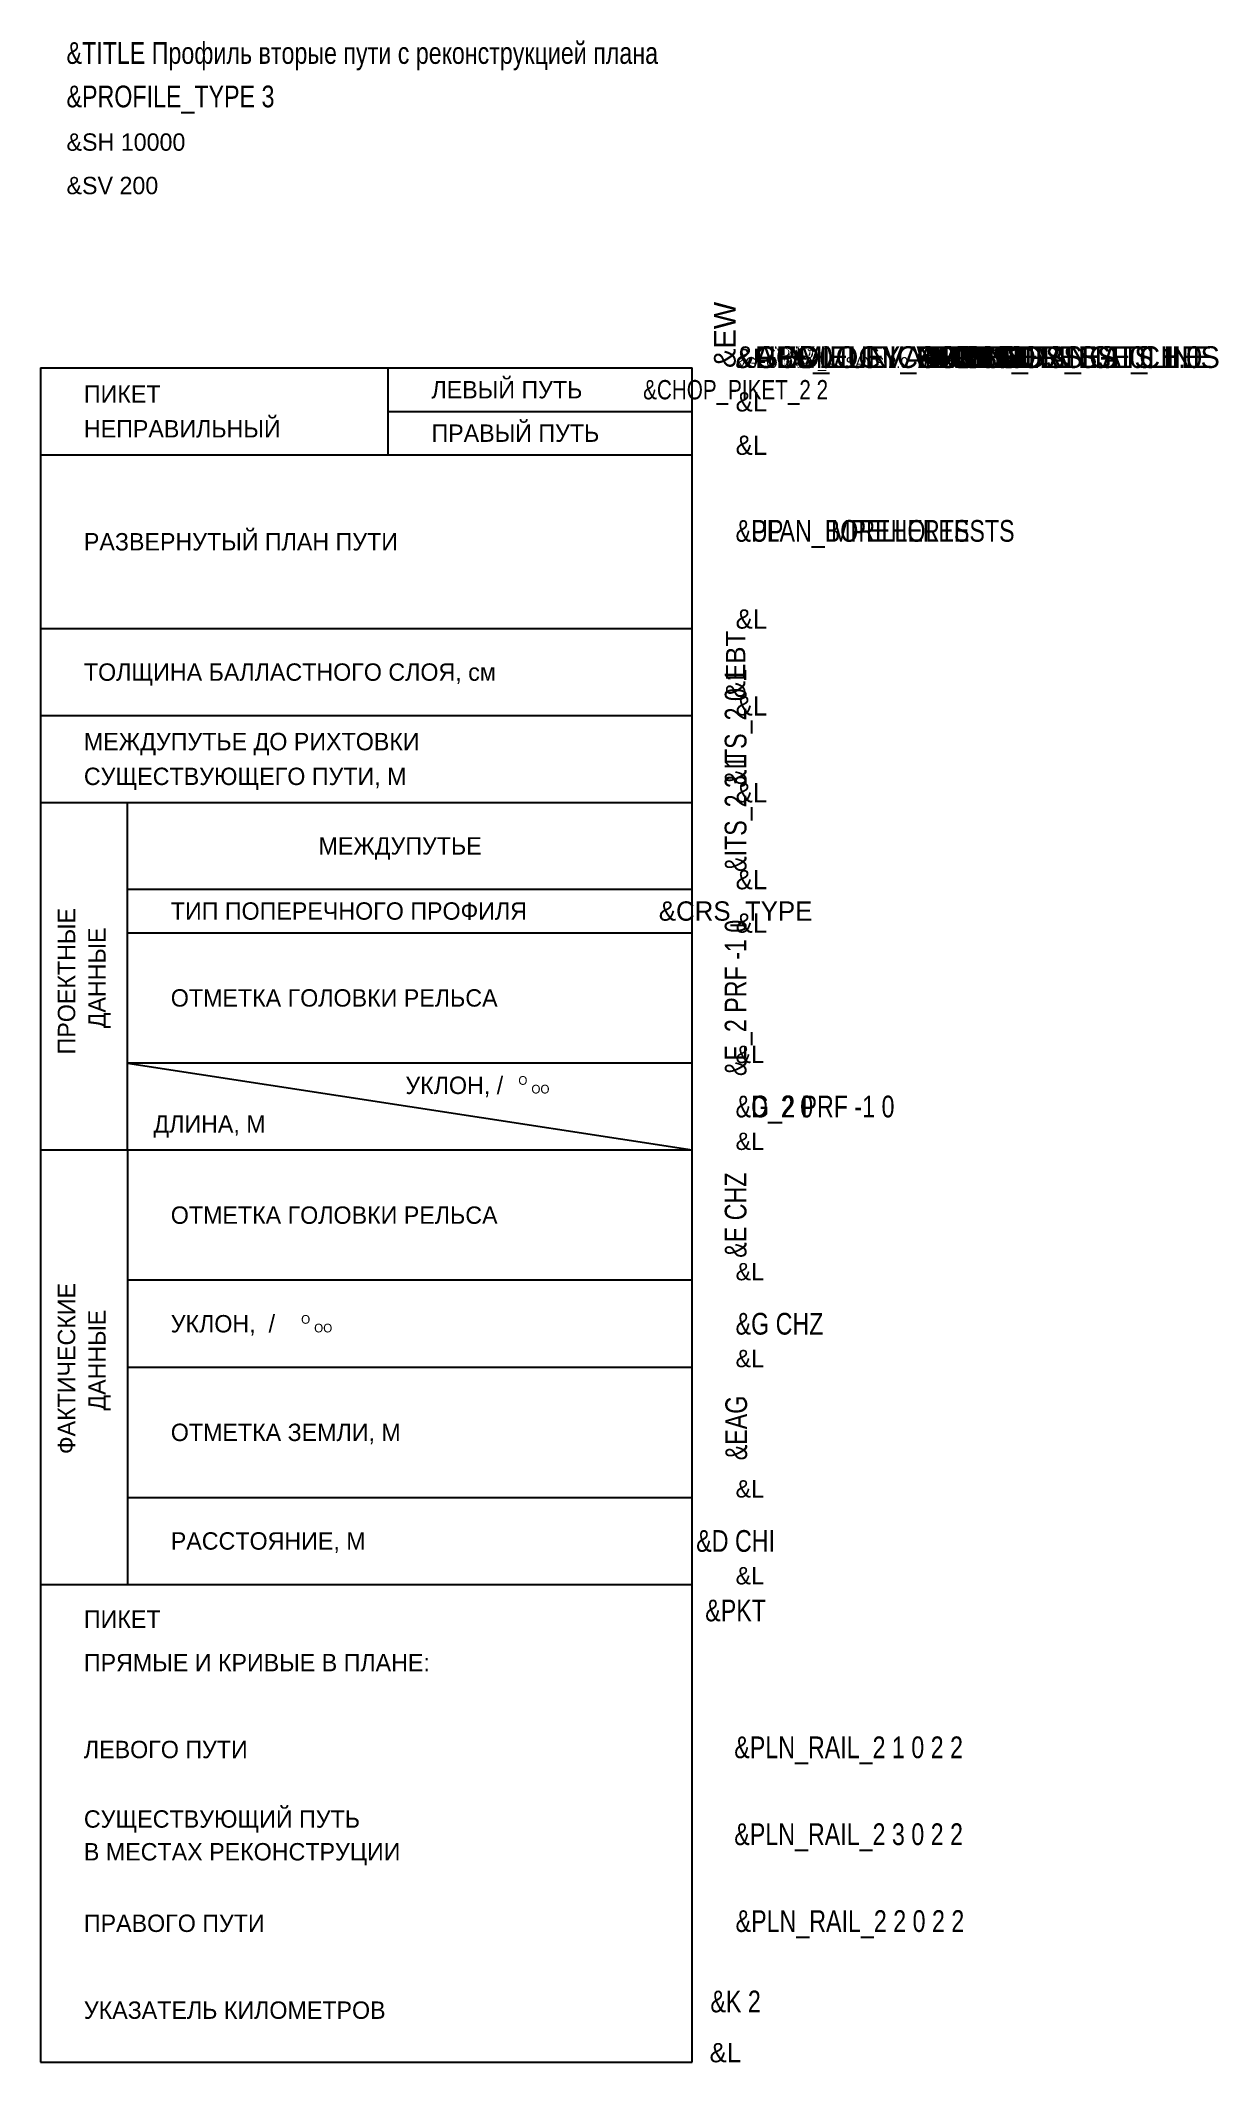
# Model space of a CAD drawing. Extents: x 5 to 141, y 5 to 238.
import ezdxf
from ezdxf.enums import TextEntityAlignment as Align

# ---------------------------------------------------------------- set-up
doc = ezdxf.new("R2010")
doc.units = 0
for name, color, linetype in [('Геология_вода', 7, 'Continuous'), ('Геология_выработки', 7, 'Continuous'), ('Геология_испытания_крыльчаткой', 7, 'Continuous'), ('Геология_контуры', 7, 'Continuous'), ('Геология_мерзлота', 7, 'Continuous'), ('Геология_опробование', 7, 'Continuous'), ('Геология_подписи', 7, 'Continuous'), ('Геология_список_ИГЭ', 7, 'Continuous'), ('Геология_штриховки', 8, 'Continuous'), ('ИНТЕРПОЛИРОВАННАЯ_ЗЕМЛЯ', 2, 'Continuous'), ('Километры', 7, 'Continuous'), ('Коммуникации', 7, 'Continuous'), ('Красные отметки', 1, 'Continuous'), ('Красный профиль', 1, 'Continuous'), ('Линейка абсолютных высот', 7, 'Continuous'), ('Междупутья', 7, 'Continuous'), ('Пикеты', 7, 'Continuous'), ('Прямые и кривые в плане', 7, 'Continuous'), ('Рабочие отметки', 7, 'Continuous'), ('Развернутый план', 7, 'Continuous'), ('Резаные пикеты', 7, 'Continuous'), ('СГР', 3, 'Continuous'), ('Ссылочные профили', 144, 'Continuous'), ('Таблица', 7, 'Continuous'), ('Таблица отметок', 7, 'Continuous'), ('УВВ', 7, 'Continuous'), ('Черные отметки', 3, 'Continuous'), ('Черный профиль', 3, 'Continuous')]:
    doc.layers.add(name, color=color, linetype=linetype)

msp = doc.modelspace()

# ---------------------------------------------------------------- linework, layer by layer
for p, q in [((5, 200), (80, 200)), ((5, 200), (5, 5)), ((45, 190), (45, 200)), ((80, 5), (80, 200)), ((45, 195), (80, 195)), ((5, 190), (80, 190)), ((5, 170), (80, 170)), ((5, 160), (80, 160)), ((5, 150), (80, 150)), ((15, 110), (15, 150)), ((15, 140), (80, 140)), ((15, 135), (80, 135)), ((80, 120), (15, 120)), ((15, 120), (80, 110)), ((5, 110), (80, 110)), ((15, 110), (15, 60)), ((80, 95), (15, 95)), ((15, 85), (80, 85)), ((15, 70), (80, 70)), ((5, 60), (80, 60)), ((5, 5), (80, 5))]:
    msp.add_line(p, q)

# ---------------------------------------------------------------- texts
at = {"width": 0.8}
for s, p in [('&TITLE Профиль вторые пути с реконструкцией плана', (8, 235)), ('&PROFILE_TYPE 3', (8, 230))]:
    msp.add_text(s, height=2.5, dxfattribs=at).set_placement(p)
for s, height, p in [('&SH 10000', 2, (8, 225)), ('&SV 200', 2, (8, 220)), ('ПИКЕТ', 2, (10, 196)), ('ЛЕВЫЙ ПУТЬ', 2, (50, 196.5)), ('НЕПРАВИЛЬНЫЙ', 2, (10, 192)), ('ПРАВЫЙ ПУТЬ', 2, (50, 191.5)), ('РАЗВЕРНУТЫЙ ПЛАН ПУТИ', 2, (10, 179)), ('ТОЛЩИНА БАЛЛАСТНОГО СЛОЯ, см', 2, (10, 164)), ('МЕЖДУПУТЬЕ ДО РИХТОВКИ', 2, (10, 156)), ('СУЩЕСТВУЮЩЕГО ПУТИ, М', 2, (10, 152)), ('МЕЖДУПУТЬЕ', 2, (37, 144)), ('ТИП ПОПЕРЕЧНОГО ПРОФИЛЯ', 2, (20, 136.5)), ('ОТМЕТКА ГОЛОВКИ РЕЛЬСА', 2, (20, 126.5)), ('УКЛОН, /', 2, (47, 116.44)), ('О', 1, (60, 117.5)), ('ОО', 1, (61.5, 116.5)), ('ДЛИНА, М', 2, (18, 112)), ('ОТМЕТКА ГОЛОВКИ РЕЛЬСА', 2, (20, 101.5)), ('УКЛОН,  /', 2, (20, 89)), ('О', 1, (35, 90)), ('ОО', 1, (36.5, 89)), ('ОТМЕТКА ЗЕМЛИ, М', 2, (20, 76.5)), ('РАССТОЯНИЕ, М', 2, (20, 64)), ('ПИКЕТ', 2, (10, 55)), ('ПРЯМЫЕ И КРИВЫЕ В ПЛАНЕ:', 2, (10, 50)), ('ЛЕВОГО ПУТИ', 2, (10, 40)), ('СУЩЕСТВУЮЩИЙ ПУТЬ', 2, (10, 32)), ('В МЕСТАХ РЕКОНСТРУЦИИ', 2, (10, 28.23)), ('ПРАВОГО ПУТИ', 2, (10, 20)), ('УКАЗАТЕЛЬ КИЛОМЕТРОВ', 2, (10, 10))]:
    msp.add_text(s, height=height).set_placement(p)
msp.add_text('&EBT', height=2.223, rotation=90).set_placement((85, 162), align=Align.MIDDLE_LEFT)
for s, p in [('ПРОЕКТНЫЕ', (9, 121)), ('ДАННЫЕ', (12.5, 124)), ('ФАКТИЧЕСКИЕ', (9, 75)), ('ДАННЫЕ', (12.5, 80))]:
    msp.add_text(s, height=2, rotation=90).set_placement(p)
msp.add_text('&CRS_TYPE', height=2.223).set_placement((85, 137.5), align=Align.MIDDLE_CENTER)
at = {"layer": 'Геология_вода'}
msp.add_text('&GEOLOGY_WATER', height=2.5, dxfattribs=at).set_placement((85, 200))
at = {"layer": 'Геология_выработки'}
msp.add_text('&GEOLOGY_BOREHOLES 1.0', height=2.5, dxfattribs=at).set_placement((85, 200))
at = {"layer": 'Геология_испытания_крыльчаткой'}
msp.add_text('&GEOLOGY_IMPELLERTESTS 1.0', height=2.5, dxfattribs=at).set_placement((85, 200))
at = {"layer": 'Геология_контуры'}
msp.add_text('&GEOLOGY_CONTOURS', height=2.5, dxfattribs=at).set_placement((85, 200))
at = {"layer": 'Геология_мерзлота'}
msp.add_text('&GEOLOGY_FROST', height=2.5, dxfattribs=at).set_placement((85, 200))
at = {"layer": 'Геология_опробование'}
msp.add_text('&GEOLOGY_ASSAYS 2.0', height=1.25, dxfattribs=at).set_placement((85, 200))
at = {"layer": 'Геология_подписи'}
msp.add_text('&GEOLOGY_NOTES', height=2.5, dxfattribs=at).set_placement((85, 200))
at = {"layer": 'Геология_список_ИГЭ'}
msp.add_text('&GEOLOGY_LEGEND', height=2.5, dxfattribs=at).set_placement((85, 200))
at = {"layer": 'Геология_штриховки'}
msp.add_text('&GEOLOGY_GROUNDS_HATCHES', height=2.5, dxfattribs=at).set_placement((85, 200))
at = {"layer": 'ИНТЕРПОЛИРОВАННАЯ_ЗЕМЛЯ', "width": 0.8}
msp.add_text('&EAG', height=2.5, rotation=90, dxfattribs=at).set_placement((85.07, 78), align=Align.MIDDLE_CENTER)
msp.add_text('&D CHI', height=2.5, dxfattribs=at).set_placement((85, 65), align=Align.MIDDLE_CENTER)
at = {"layer": 'Километры', "width": 0.8}
msp.add_text('&K 2', height=2.5, dxfattribs=at).set_placement((85, 10), align=Align.BOTTOM_CENTER)
at = {"layer": 'Коммуникации'}
msp.add_text('&COMMUNICATIONS', height=2.5, dxfattribs=at).set_placement((85, 200))
at = {"layer": 'Красные отметки', "width": 0.8}
msp.add_text('&E_2 PRF -1 0', height=2.5, rotation=90, dxfattribs=at).set_placement((85, 127.5), align=Align.MIDDLE_CENTER)
msp.add_text('&G_2 PRF -1 0', height=2.5, dxfattribs=at).set_placement((85, 115), align=Align.MIDDLE_LEFT)
at = {"layer": 'Красный профиль'}
for s in ['&RPC', '&RPP']:
    msp.add_text(s, height=2.5, dxfattribs=at).set_placement((85, 200))
at = {"layer": 'Красный профиль', "width": 0.8}
msp.add_text('&D_2 0', height=2.5, dxfattribs=at).set_placement((85, 115), align=Align.MIDDLE_LEFT)
at = {"layer": 'Линейка абсолютных высот'}
msp.add_text('&ABS_ELEVATIONS_RANGE_LINE', height=2.5, dxfattribs=at).set_placement((85, 200))
at = {"layer": 'Междупутья', "width": 0.8}
for s, p in [('&ITS_2 0 1', (85, 152)), ('&ITS_2 3 1', (85, 142))]:
    msp.add_text(s, height=2.5, rotation=90, dxfattribs=at).set_placement(p, align=Align.MIDDLE_LEFT)
at = {"layer": 'Пикеты', "width": 0.8}
msp.add_text('&PKT', height=2.5, dxfattribs=at).set_placement((85, 55), align=Align.BOTTOM_CENTER)
at = {"layer": 'Прямые и кривые в плане', "width": 0.8}
for s, p in [('&PLN_RAIL_2 1 0 2 2', (84.85, 40)), ('&PLN_RAIL_2 3 0 2 2', (84.85, 30)), ('&PLN_RAIL_2 2 0 2 2', (85, 20))]:
    msp.add_text(s, height=2.5, dxfattribs=at).set_placement(p)
at = {"layer": 'Рабочие отметки'}
msp.add_text('&EW', height=2.5, rotation=90, dxfattribs=at).set_placement((85, 200))
at = {"layer": 'Развернутый план', "width": 0.8}
for s in ['&PLAN_IMPELLERTESTS', '&PLAN_BOREHOLES', '&UP']:
    msp.add_text(s, height=2.5, dxfattribs=at).set_placement((85, 180))
at = {"layer": 'Резаные пикеты', "width": 0.8}
msp.add_text('&CHOP_PIKET_2 2', height=2.223, dxfattribs=at).set_placement((85, 197.5), align=Align.MIDDLE_CENTER)
at = {"layer": 'СГР', "width": 0.8}
msp.add_text('&G CHZ', height=2.5, dxfattribs=at).set_placement((85, 90), align=Align.MIDDLE_LEFT)
at = {"layer": 'Ссылочные профили', "width": 0.8}
for s in ['&REFP 0', '&REFP 1']:
    msp.add_text(s, height=2.5, dxfattribs=at).set_placement((85, 200))
at = {"layer": 'Таблица'}
for height, p in [(2.223, (85, 200)), (2.223, (85, 195)), (2.223, (85, 190)), (2.223, (85, 170)), (2.223, (85, 160)), (2.223, (85, 150)), (2.223, (85, 140)), (2.223, (85, 135)), (2, (85, 120)), (2, (85, 110)), (2, (85, 95)), (2, (85, 85)), (2, (85, 70)), (2, (85, 60)), (2.223, (82, 5))]:
    msp.add_text('&L', height=height, dxfattribs=at).set_placement(p)
at = {"layer": 'Таблица отметок'}
msp.add_text('&ET', height=2.5, dxfattribs=at).set_placement((85, 200))
at = {"layer": 'УВВ'}
msp.add_text('&UVV', height=2.5, dxfattribs=at).set_placement((85, 200))
at = {"layer": 'Черные отметки', "width": 0.8}
msp.add_text('&E CHZ', height=2.5, rotation=90, dxfattribs=at).set_placement((85, 102.5), align=Align.MIDDLE_CENTER)
at = {"layer": 'Черный профиль'}
msp.add_text('&EP', height=2.5, dxfattribs=at).set_placement((85, 200))

doc.saveas('drawing.dxf')
